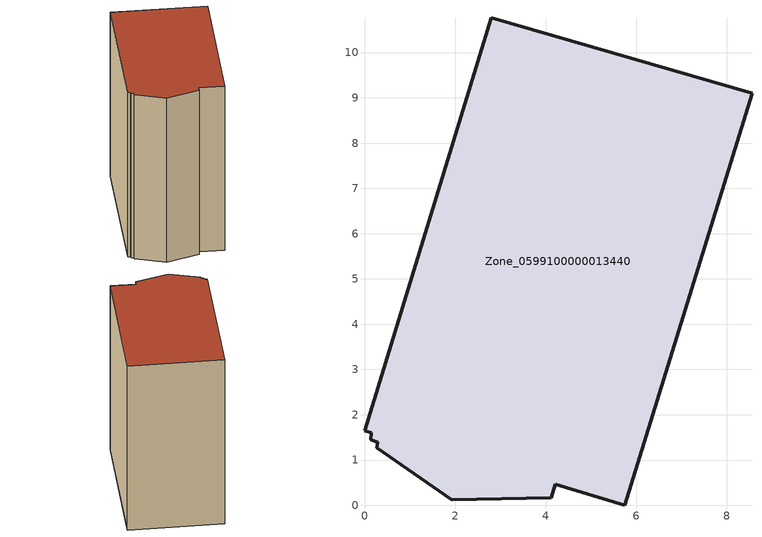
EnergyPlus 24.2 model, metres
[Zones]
Zone_0599100000013440
 floor ground (C_G): 8.56,9.1 5.75,0 4.21,0.47 4.13,0.17 1.93,0.12 0.27,1.27 0.29,1.4 0.14,1.45 0.15,1.6 0,1.65 2.8,10.77 z0
 wall outside (C_F): 4.13,0.17 4.21,0.47 5.75,0 8.56,9.1 2.8,10.77 0,1.65 0.15,1.6 0.14,1.45 0.29,1.4 0.27,1.27 1.93,0.12 4.13,0.17 z0:11.69
 roof outside (C_R): 0.15,1.6 0.14,1.45 0.29,1.4 0.27,1.27 1.93,0.12 4.13,0.17 4.21,0.47 5.75,0 8.56,9.1 2.8,10.77 0,1.65 z11.69
[BUILDING]
Pand.0599100000013440: North Axis=0; Terrain=City; Loads Convergence Tolerance Value=0.04; Temperature Convergence Tolerance Value=0.4; Solar Distribution=FullExterior; Maximum Number of Warmup Days=25; Minimum Number of Warmup Days=1
[Site:Location]
Rotterdam.The.Hague.AP_ZH_NLD Design_Conditions: Latitude=51.96; Longitude=4.45; Time Zone=1; Elevation=-4.5
[SITE:GROUNDTEMPERATURE:BUILDINGSURFACE]
18, 18, 18, 18, 18, 18, 18, 18, 18, 18, 18, 18
[MATERIAL] Thermal Absorptance=0.9; Solar Absorptance=0.7; Visible Absorptance=0.7
Name | Roughness | Thickness | Conductivity | Density | Specific Heat
G.TI.1946 | MediumSmooth | 0.15 | 1 | 540 | 1210
F.TI.1946 | Rough | 0.3 | 0.857143 | 1920 | 840
R.TI.1946 | MediumRough | 0.2 | 0.1 | 1500 | 1000
[CONSTRUCTION]
C_G: G.TI.1946
C_F: F.TI.1946
C_R: R.TI.1946
[ZONE]
Zone_0599100000013440: Type=1; Multiplier=1; Ceiling Height=Autocalculate; Volume=Autocalculate; Floor Area=autocalculate; Part of Total Floor Area=Yes
[ZONEINFILTRATION:DESIGNFLOWRATE]
Infil_Zone_0599100000013440: Zone or ZoneList or Space or SpaceList=Zone_0599100000013440; Schedule=AlwaysOn; Design Flow Rate Calculation Method=Flow/Area; Flow Rate per Floor Area=0.003; Constant Term Coefficient=1; Temperature Term Coefficient=0; Velocity Term Coefficient=0; Velocity Squared Term Coefficient=0
[HVACTEMPLATE:ZONE:IDEALLOADSAIRSYSTEM]
Zone_0599100000013440: Maximum Heating Supply Air Temperature=50; Minimum Cooling Supply Air Temperature=13; Maximum Heating Supply Air Humidity Ratio=0.0156; Minimum Cooling Supply Air Humidity Ratio=0.0077; Heating Limit=NoLimit; Cooling Limit=NoLimit; Dehumidification Control Type=ConstantSensibleHeatRatio; Cooling Sensible Heat Ratio=0.7; Dehumidification Setpoint=60; Humidification Control Type=None; Humidification Setpoint=30; Outdoor Air Method=None; Outdoor Air Flow Rate per Person=0.00944; Outdoor Air Flow Rate per Zone Floor Area=0; Outdoor Air Flow Rate per Zone=0; Demand Controlled Ventilation Type=None; Outdoor Air Economizer Type=NoEconomizer; Heat Recovery Type=None; Sensible Heat Recovery Effectiveness=0.7; Latent Heat Recovery Effectiveness=0.65
[ZONECONTROL:THERMOSTAT]
ThermostatControl_Zone_0599100000013440: Zone or ZoneList=Zone_0599100000013440; Control Type Schedule=DualSetpointControlType; Control 1=Thermostat_Zone_0599100000013440; Temperature Difference Between Cutout And Setpoint=0
[THERMOSTATSETPOINT:DUALSETPOINT]
Thermostat_Zone_0599100000013440: Heating Setpoint Temperature Schedule=HeatingSetpoint_Zone_0599100000013440; Cooling Setpoint Temperature Schedule=CoolingSetpoint_Zone_0599100000013440
[SCHEDULE:COMPACT]
HeatingSetpoint_Zone_0599100000013440: Through: 12/31, For: AllDays, Until: 24:00, 21
CoolingSetpoint_Zone_0599100000013440: Through: 12/31, For: AllDays, Until: 24:00, 24
DualSetpointControlType: Through: 12/31, For: AllDays, Until: 24:00, 4
AlwaysOn: Through: 12/31, For: AllDays, Until: 24:00, 1
